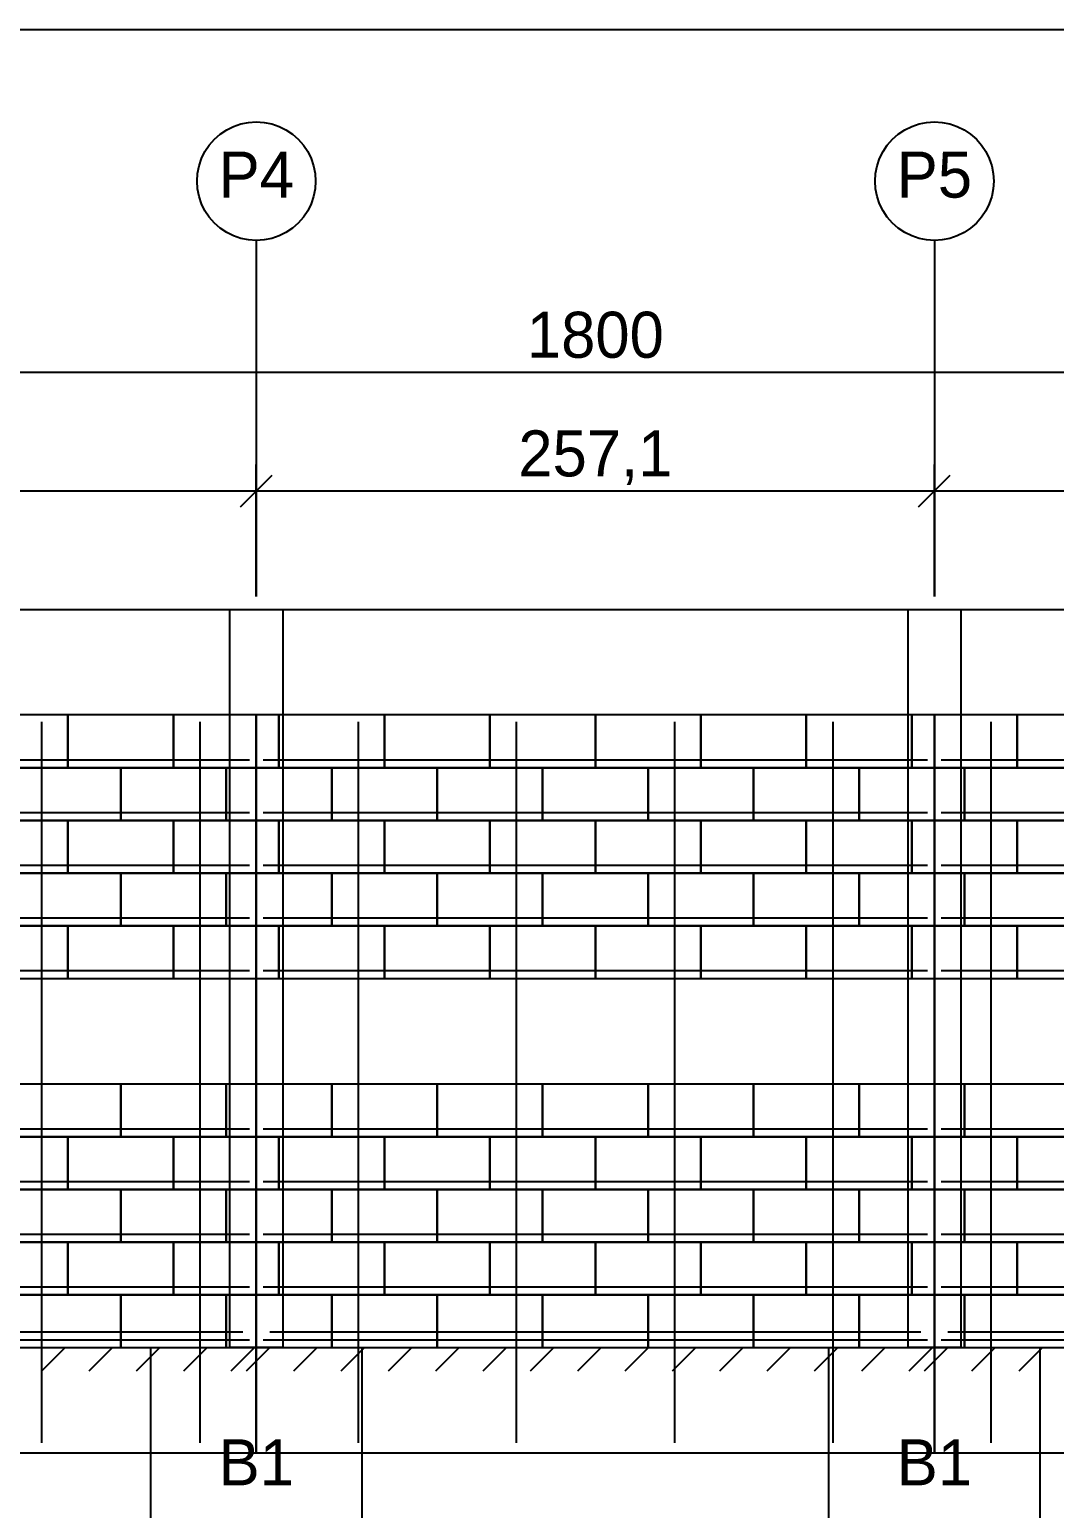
# Model space of a CAD drawing. Header units: millimetres. Extents: x 0 to 3648, y 0 to 594.
# Drawn here: x 2998.1 to 3075.8, y 367.5 to 479.7 of the extents above; entities that cross this region are included whole.
import ezdxf
from ezdxf.enums import TextEntityAlignment as Align

# ---------------------------------------------------------------- set-up
doc = ezdxf.new("R2010")
doc.units = ezdxf.units.MM
for name, color, linetype in [('ALVENARIA', 8, 'CONTINUOUS'), ('COTAS', 4, 'CONTINUOUS'), ('EIXOS', 6, 'CONTINUOUS'), ('FORMAS', 7, 'CONTINUOUS'), ('TEXTOS', 2, 'CONTINUOUS')]:
    doc.layers.add(name, color=color, linetype=linetype)

msp = doc.modelspace()

# ---------------------------------------------------------------- linework, layer by layer
at = {"layer": 'ALVENARIA'}
for p, q in [((3001.00005, 427.73883), (2993, 427.73883)), ((3001.00005, 423.73882), (3001.00005, 427.73883)), ((3009.0001, 427.73883), (3001.00005, 427.73883)), ((3001.00005, 427.73883), (3001.00005, 423.73882)), ((3009.0001, 423.73882), (3009.0001, 427.73883)), ((3015.28566, 427.73883), (3009.0001, 427.73883)), ((3009.0001, 427.73883), (3009.0001, 423.73882)), ((3015.28566, 423.73882), (3015.28566, 427.73883)), ((3017.00015, 427.73883), (3015.28566, 427.73883)), ((3015.28566, 427.73883), (3015.28566, 423.73882)), ((3017.00015, 423.73882), (3017.00015, 427.73883)), ((3024.99995, 427.73883), (3017.00015, 427.73883)), ((3017.00015, 427.73883), (3017.00015, 423.73882)), ((3024.99995, 423.73882), (3024.99995, 427.73883)), ((3033, 427.73883), (3024.99995, 427.73883)), ((3024.99995, 427.73883), (3024.99995, 423.73882)), ((3033, 423.73882), (3033, 427.73883)), ((3041.00005, 427.73883), (3033, 427.73883)), ((3033, 427.73883), (3033, 423.73882)), ((3041.00005, 423.73882), (3041.00005, 427.73883)), ((3049.0001, 427.73883), (3041.00005, 427.73883)), ((3041.00005, 427.73883), (3041.00005, 423.73882)), ((3049.0001, 423.73882), (3049.0001, 427.73883)), ((3057.00015, 427.73883), (3049.0001, 427.73883)), ((3049.0001, 427.73883), (3049.0001, 423.73882)), ((3057.00015, 423.73882), (3057.00015, 427.73883)), ((3064.99995, 427.73883), (3057.00015, 427.73883)), ((3057.00015, 427.73883), (3057.00015, 423.73882)), ((3064.99995, 423.73882), (3064.99995, 427.73883)), ((3066.71444, 427.73883), (3064.99995, 427.73883)), ((3064.99995, 427.73883), (3064.99995, 423.73882)), ((3066.71444, 423.73882), (3066.71444, 427.73883)), ((3073, 427.73883), (3066.71444, 427.73883)), ((3066.71444, 427.73883), (3066.71444, 423.73882)), ((3073, 423.73882), (3073, 427.73883)), ((3081.00005, 427.73883), (3073, 427.73883)), ((3073, 427.73883), (3073, 423.73882)), ((2993, 423.73882), (3001.00005, 423.73882)), ((3004.99995, 423.73882), (2997.00015, 423.73882)), ((3001.00005, 423.73882), (3009.0001, 423.73882)), ((3004.99995, 419.73881), (3004.99995, 423.73882)), ((3013, 423.73882), (3004.99995, 423.73882)), ((3004.99995, 423.73882), (3004.99995, 419.73881)), ((3009.0001, 423.73882), (3015.28566, 423.73882)), ((3013, 419.73881), (3013, 423.73882)), ((3015.28566, 423.73882), (3013, 423.73882)), ((3013, 423.73882), (3013, 419.73881)), ((3015.28566, 419.73881), (3015.28566, 423.73882)), ((3021.00005, 423.73882), (3015.28566, 423.73882)), ((3015.28566, 423.73882), (3015.28566, 419.73881)), ((3015.28566, 423.73882), (3017.00015, 423.73882)), ((3017.00015, 423.73882), (3024.99995, 423.73882)), ((3021.00005, 419.73881), (3021.00005, 423.73882)), ((3029.0001, 423.73882), (3021.00005, 423.73882)), ((3021.00005, 423.73882), (3021.00005, 419.73881)), ((3024.99995, 423.73882), (3033, 423.73882)), ((3029.0001, 419.73881), (3029.0001, 423.73882)), ((3037.00015, 423.73882), (3029.0001, 423.73882)), ((3029.0001, 423.73882), (3029.0001, 419.73881)), ((3033, 423.73882), (3041.00005, 423.73882)), ((3037.00015, 419.73881), (3037.00015, 423.73882)), ((3044.99995, 423.73882), (3037.00015, 423.73882)), ((3037.00015, 423.73882), (3037.00015, 419.73881)), ((3041.00005, 423.73882), (3049.0001, 423.73882)), ((3044.99995, 419.73881), (3044.99995, 423.73882)), ((3053, 423.73882), (3044.99995, 423.73882)), ((3044.99995, 423.73882), (3044.99995, 419.73881)), ((3049.0001, 423.73882), (3057.00015, 423.73882)), ((3053, 419.73881), (3053, 423.73882)), ((3061.00005, 423.73882), (3053, 423.73882)), ((3053, 423.73882), (3053, 419.73881)), ((3057.00015, 423.73882), (3064.99995, 423.73882)), ((3061.00005, 419.73881), (3061.00005, 423.73882)), ((3066.71444, 423.73882), (3061.00005, 423.73882)), ((3061.00005, 423.73882), (3061.00005, 419.73881)), ((3064.99995, 423.73882), (3066.71444, 423.73882)), ((3066.71444, 419.73881), (3066.71444, 423.73882)), ((3069.0001, 423.73882), (3066.71444, 423.73882)), ((3066.71444, 423.73882), (3066.71444, 419.73881)), ((3066.71444, 423.73882), (3073, 423.73882)), ((3069.0001, 419.73881), (3069.0001, 423.73882)), ((3077.00015, 423.73882), (3069.0001, 423.73882)), ((3069.0001, 423.73882), (3069.0001, 419.73881)), ((3073, 423.73882), (3081.00005, 423.73882)), ((3001.00005, 419.73881), (2993, 419.73881)), ((2997.00015, 419.73881), (3004.99995, 419.73881)), ((3001.00005, 415.73881), (3001.00005, 419.73881)), ((3009.0001, 419.73881), (3001.00005, 419.73881)), ((3001.00005, 419.73881), (3001.00005, 415.73881)), ((3004.99995, 419.73881), (3013, 419.73881)), ((3009.0001, 415.73881), (3009.0001, 419.73881)), ((3015.28566, 419.73881), (3009.0001, 419.73881)), ((3009.0001, 419.73881), (3009.0001, 415.73881)), ((3013, 419.73881), (3015.28566, 419.73881)), ((3015.28566, 415.73881), (3015.28566, 419.73881)), ((3017.00015, 419.73881), (3015.28566, 419.73881)), ((3015.28566, 419.73881), (3015.28566, 415.73881)), ((3015.28566, 419.73881), (3021.00005, 419.73881)), ((3017.00015, 415.73881), (3017.00015, 419.73881)), ((3024.99995, 419.73881), (3017.00015, 419.73881)), ((3017.00015, 419.73881), (3017.00015, 415.73881)), ((3021.00005, 419.73881), (3029.0001, 419.73881)), ((3024.99995, 415.73881), (3024.99995, 419.73881)), ((3033, 419.73881), (3024.99995, 419.73881)), ((3024.99995, 419.73881), (3024.99995, 415.73881)), ((3029.0001, 419.73881), (3037.00015, 419.73881)), ((3033, 415.73881), (3033, 419.73881)), ((3041.00005, 419.73881), (3033, 419.73881)), ((3033, 419.73881), (3033, 415.73881)), ((3037.00015, 419.73881), (3044.99995, 419.73881)), ((3041.00005, 415.73881), (3041.00005, 419.73881)), ((3049.0001, 419.73881), (3041.00005, 419.73881)), ((3041.00005, 419.73881), (3041.00005, 415.73881)), ((3044.99995, 419.73881), (3053, 419.73881)), ((3049.0001, 415.73881), (3049.0001, 419.73881)), ((3057.00015, 419.73881), (3049.0001, 419.73881)), ((3049.0001, 419.73881), (3049.0001, 415.73881)), ((3053, 419.73881), (3061.00005, 419.73881)), ((3057.00015, 415.73881), (3057.00015, 419.73881)), ((3064.99995, 419.73881), (3057.00015, 419.73881)), ((3057.00015, 419.73881), (3057.00015, 415.73881)), ((3061.00005, 419.73881), (3066.71444, 419.73881)), ((3064.99995, 415.73881), (3064.99995, 419.73881)), ((3066.71444, 419.73881), (3064.99995, 419.73881)), ((3064.99995, 419.73881), (3064.99995, 415.73881)), ((3066.71444, 415.73881), (3066.71444, 419.73881)), ((3073, 419.73881), (3066.71444, 419.73881)), ((3066.71444, 419.73881), (3066.71444, 415.73881)), ((3066.71444, 419.73881), (3069.0001, 419.73881)), ((3069.0001, 419.73881), (3077.00015, 419.73881)), ((3073, 415.73881), (3073, 419.73881)), ((3081.00005, 419.73881), (3073, 419.73881)), ((3073, 419.73881), (3073, 415.73881)), ((2993, 415.73881), (3001.00005, 415.73881)), ((3004.99995, 415.73881), (2997.00015, 415.73881)), ((3001.00005, 415.73881), (3009.0001, 415.73881)), ((3004.99995, 411.73882), (3004.99995, 415.73881)), ((3013, 415.73881), (3004.99995, 415.73881)), ((3004.99995, 415.73881), (3004.99995, 411.73882)), ((3009.0001, 415.73881), (3015.28566, 415.73881)), ((3013, 411.73882), (3013, 415.73881)), ((3015.28566, 415.73881), (3013, 415.73881)), ((3013, 415.73881), (3013, 411.73882)), ((3015.28566, 411.73882), (3015.28566, 415.73881)), ((3021.00005, 415.73881), (3015.28566, 415.73881)), ((3015.28566, 415.73881), (3015.28566, 411.73882)), ((3015.28566, 415.73881), (3017.00015, 415.73881)), ((3017.00015, 415.73881), (3024.99995, 415.73881)), ((3021.00005, 411.73882), (3021.00005, 415.73881)), ((3029.0001, 415.73881), (3021.00005, 415.73881)), ((3021.00005, 415.73881), (3021.00005, 411.73882)), ((3024.99995, 415.73881), (3033, 415.73881)), ((3029.0001, 411.73882), (3029.0001, 415.73881)), ((3037.00015, 415.73881), (3029.0001, 415.73881)), ((3029.0001, 415.73881), (3029.0001, 411.73882)), ((3033, 415.73881), (3041.00005, 415.73881)), ((3037.00015, 411.73882), (3037.00015, 415.73881)), ((3044.99995, 415.73881), (3037.00015, 415.73881)), ((3037.00015, 415.73881), (3037.00015, 411.73882)), ((3041.00005, 415.73881), (3049.0001, 415.73881)), ((3044.99995, 411.73882), (3044.99995, 415.73881)), ((3053, 415.73881), (3044.99995, 415.73881)), ((3044.99995, 415.73881), (3044.99995, 411.73882)), ((3049.0001, 415.73881), (3057.00015, 415.73881)), ((3053, 411.73882), (3053, 415.73881)), ((3061.00005, 415.73881), (3053, 415.73881)), ((3053, 415.73881), (3053, 411.73882)), ((3057.00015, 415.73881), (3064.99995, 415.73881)), ((3061.00005, 411.73882), (3061.00005, 415.73881)), ((3066.71444, 415.73881), (3061.00005, 415.73881)), ((3061.00005, 415.73881), (3061.00005, 411.73882)), ((3064.99995, 415.73881), (3066.71444, 415.73881)), ((3066.71444, 411.73882), (3066.71444, 415.73881)), ((3069.0001, 415.73881), (3066.71444, 415.73881)), ((3066.71444, 415.73881), (3066.71444, 411.73882)), ((3066.71444, 415.73881), (3073, 415.73881)), ((3069.0001, 411.73882), (3069.0001, 415.73881)), ((3077.00015, 415.73881), (3069.0001, 415.73881)), ((3069.0001, 415.73881), (3069.0001, 411.73882)), ((3073, 415.73881), (3081.00005, 415.73881)), ((3001.00005, 411.73882), (2993, 411.73882)), ((2997.00015, 411.73882), (3004.99995, 411.73882)), ((3001.00005, 407.73883), (3001.00005, 411.73882)), ((3009.0001, 411.73882), (3001.00005, 411.73882)), ((3001.00005, 411.73882), (3001.00005, 407.73883)), ((3004.99995, 411.73882), (3013, 411.73882)), ((3009.0001, 407.73883), (3009.0001, 411.73882)), ((3015.28566, 411.73882), (3009.0001, 411.73882)), ((3009.0001, 411.73882), (3009.0001, 407.73883)), ((3013, 411.73882), (3015.28566, 411.73882)), ((3015.28566, 407.73883), (3015.28566, 411.73882)), ((3017.00015, 411.73882), (3015.28566, 411.73882)), ((3015.28566, 411.73882), (3015.28566, 407.73883)), ((3015.28566, 411.73882), (3021.00005, 411.73882)), ((3017.00015, 407.73883), (3017.00015, 411.73882)), ((3024.99995, 411.73882), (3017.00015, 411.73882)), ((3017.00015, 411.73882), (3017.00015, 407.73883)), ((3021.00005, 411.73882), (3029.0001, 411.73882)), ((3024.99995, 407.73883), (3024.99995, 411.73882)), ((3033, 411.73882), (3024.99995, 411.73882)), ((3024.99995, 411.73882), (3024.99995, 407.73883)), ((3029.0001, 411.73882), (3037.00015, 411.73882)), ((3033, 407.73883), (3033, 411.73882)), ((3041.00005, 411.73882), (3033, 411.73882)), ((3033, 411.73882), (3033, 407.73883)), ((3037.00015, 411.73882), (3044.99995, 411.73882)), ((3041.00005, 407.73883), (3041.00005, 411.73882)), ((3049.0001, 411.73882), (3041.00005, 411.73882)), ((3041.00005, 411.73882), (3041.00005, 407.73883)), ((3044.99995, 411.73882), (3053, 411.73882)), ((3049.0001, 407.73883), (3049.0001, 411.73882)), ((3057.00015, 411.73882), (3049.0001, 411.73882)), ((3049.0001, 411.73882), (3049.0001, 407.73883)), ((3053, 411.73882), (3061.00005, 411.73882)), ((3057.00015, 407.73883), (3057.00015, 411.73882)), ((3064.99995, 411.73882), (3057.00015, 411.73882)), ((3057.00015, 411.73882), (3057.00015, 407.73883)), ((3061.00005, 411.73882), (3066.71444, 411.73882)), ((3064.99995, 407.73883), (3064.99995, 411.73882)), ((3066.71444, 411.73882), (3064.99995, 411.73882)), ((3064.99995, 411.73882), (3064.99995, 407.73883)), ((3066.71444, 407.73883), (3066.71444, 411.73882)), ((3073, 411.73882), (3066.71444, 411.73882)), ((3066.71444, 411.73882), (3066.71444, 407.73883)), ((3066.71444, 411.73882), (3069.0001, 411.73882)), ((3069.0001, 411.73882), (3077.00015, 411.73882)), ((3073, 407.73883), (3073, 411.73882)), ((3081.00005, 411.73882), (3073, 411.73882)), ((3073, 411.73882), (3073, 407.73883)), ((2993, 407.73883), (3001.00005, 407.73883)), ((3001.00005, 407.73883), (3009.0001, 407.73883)), ((3009.0001, 407.73883), (3015.28566, 407.73883)), ((3015.28566, 407.73883), (3017.00015, 407.73883)), ((3017.00015, 407.73883), (3024.99995, 407.73883)), ((3024.99995, 407.73883), (3033, 407.73883)), ((3033, 407.73883), (3041.00005, 407.73883)), ((3041.00005, 407.73883), (3049.0001, 407.73883)), ((3049.0001, 407.73883), (3057.00015, 407.73883)), ((3057.00015, 407.73883), (3064.99995, 407.73883)), ((3064.99995, 407.73883), (3066.71444, 407.73883)), ((3066.71444, 407.73883), (3073, 407.73883)), ((3073, 407.73883), (3081.00005, 407.73883)), ((3004.99995, 399.73881), (2997.00015, 399.73881)), ((3004.99995, 395.73881), (3004.99995, 399.73881)), ((3013, 399.73881), (3004.99995, 399.73881)), ((3004.99995, 399.73881), (3004.99995, 395.73881)), ((3013, 395.73881), (3013, 399.73881)), ((3015.28566, 399.73881), (3013, 399.73881)), ((3013, 399.73881), (3013, 395.73881)), ((3015.28566, 395.73881), (3015.28566, 399.73881)), ((3021.00005, 399.73881), (3015.28566, 399.73881)), ((3015.28566, 399.73881), (3015.28566, 395.73881)), ((3021.00005, 395.73881), (3021.00005, 399.73881)), ((3029.0001, 399.73881), (3021.00005, 399.73881)), ((3021.00005, 399.73881), (3021.00005, 395.73881)), ((3029.0001, 395.73881), (3029.0001, 399.73881)), ((3037.00015, 399.73881), (3029.0001, 399.73881)), ((3029.0001, 399.73881), (3029.0001, 395.73881)), ((3037.00015, 395.73881), (3037.00015, 399.73881)), ((3044.99995, 399.73881), (3037.00015, 399.73881)), ((3037.00015, 399.73881), (3037.00015, 395.73881)), ((3044.99995, 395.73881), (3044.99995, 399.73881)), ((3053, 399.73881), (3044.99995, 399.73881)), ((3044.99995, 399.73881), (3044.99995, 395.73881)), ((3053, 395.73881), (3053, 399.73881)), ((3061.00005, 399.73881), (3053, 399.73881)), ((3053, 399.73881), (3053, 395.73881)), ((3061.00005, 395.73881), (3061.00005, 399.73881)), ((3066.71444, 399.73881), (3061.00005, 399.73881)), ((3061.00005, 399.73881), (3061.00005, 395.73881)), ((3066.71444, 395.73881), (3066.71444, 399.73881)), ((3069.0001, 399.73881), (3066.71444, 399.73881)), ((3066.71444, 399.73881), (3066.71444, 395.73881)), ((3069.0001, 395.73881), (3069.0001, 399.73881)), ((3077.00015, 399.73881), (3069.0001, 399.73881)), ((3069.0001, 399.73881), (3069.0001, 395.73881)), ((3001.00005, 395.73881), (2993, 395.73881)), ((2997.00015, 395.73881), (3004.99995, 395.73881)), ((3001.00005, 391.73882), (3001.00005, 395.73881)), ((3009.0001, 395.73881), (3001.00005, 395.73881)), ((3001.00005, 395.73881), (3001.00005, 391.73882)), ((3004.99995, 395.73881), (3013, 395.73881)), ((3009.0001, 391.73882), (3009.0001, 395.73881)), ((3015.28566, 395.73881), (3009.0001, 395.73881)), ((3009.0001, 395.73881), (3009.0001, 391.73882)), ((3013, 395.73881), (3015.28566, 395.73881)), ((3015.28566, 391.73882), (3015.28566, 395.73881)), ((3017.00015, 395.73881), (3015.28566, 395.73881)), ((3015.28566, 395.73881), (3015.28566, 391.73882)), ((3015.28566, 395.73881), (3021.00005, 395.73881)), ((3017.00015, 391.73882), (3017.00015, 395.73881)), ((3024.99995, 395.73881), (3017.00015, 395.73881)), ((3017.00015, 395.73881), (3017.00015, 391.73882)), ((3021.00005, 395.73881), (3029.0001, 395.73881)), ((3024.99995, 391.73882), (3024.99995, 395.73881)), ((3033, 395.73881), (3024.99995, 395.73881)), ((3024.99995, 395.73881), (3024.99995, 391.73882)), ((3029.0001, 395.73881), (3037.00015, 395.73881)), ((3033, 391.73882), (3033, 395.73881)), ((3041.00005, 395.73881), (3033, 395.73881)), ((3033, 395.73881), (3033, 391.73882)), ((3037.00015, 395.73881), (3044.99995, 395.73881)), ((3041.00005, 391.73882), (3041.00005, 395.73881)), ((3049.0001, 395.73881), (3041.00005, 395.73881)), ((3041.00005, 395.73881), (3041.00005, 391.73882)), ((3044.99995, 395.73881), (3053, 395.73881)), ((3049.0001, 391.73882), (3049.0001, 395.73881)), ((3057.00015, 395.73881), (3049.0001, 395.73881)), ((3049.0001, 395.73881), (3049.0001, 391.73882)), ((3053, 395.73881), (3061.00005, 395.73881)), ((3057.00015, 391.73882), (3057.00015, 395.73881)), ((3064.99995, 395.73881), (3057.00015, 395.73881)), ((3057.00015, 395.73881), (3057.00015, 391.73882)), ((3061.00005, 395.73881), (3066.71444, 395.73881)), ((3064.99995, 391.73882), (3064.99995, 395.73881)), ((3066.71444, 395.73881), (3064.99995, 395.73881)), ((3064.99995, 395.73881), (3064.99995, 391.73882)), ((3066.71444, 391.73882), (3066.71444, 395.73881)), ((3073, 395.73881), (3066.71444, 395.73881)), ((3066.71444, 395.73881), (3066.71444, 391.73882)), ((3066.71444, 395.73881), (3069.0001, 395.73881)), ((3069.0001, 395.73881), (3077.00015, 395.73881)), ((3073, 391.73882), (3073, 395.73881)), ((3081.00005, 395.73881), (3073, 395.73881)), ((3073, 395.73881), (3073, 391.73882)), ((2993, 391.73882), (3001.00005, 391.73882)), ((3004.99995, 391.73882), (2997.00015, 391.73882)), ((3001.00005, 391.73882), (3009.0001, 391.73882)), ((3004.99995, 387.73883), (3004.99995, 391.73882)), ((3013, 391.73882), (3004.99995, 391.73882)), ((3004.99995, 391.73882), (3004.99995, 387.73883)), ((3009.0001, 391.73882), (3015.28566, 391.73882)), ((3013, 387.73883), (3013, 391.73882)), ((3015.28566, 391.73882), (3013, 391.73882)), ((3013, 391.73882), (3013, 387.73883)), ((3015.28566, 387.73883), (3015.28566, 391.73882)), ((3021.00005, 391.73882), (3015.28566, 391.73882)), ((3015.28566, 391.73882), (3015.28566, 387.73883)), ((3015.28566, 391.73882), (3017.00015, 391.73882)), ((3017.00015, 391.73882), (3024.99995, 391.73882)), ((3021.00005, 387.73883), (3021.00005, 391.73882)), ((3029.0001, 391.73882), (3021.00005, 391.73882)), ((3021.00005, 391.73882), (3021.00005, 387.73883)), ((3024.99995, 391.73882), (3033, 391.73882)), ((3029.0001, 387.73883), (3029.0001, 391.73882)), ((3037.00015, 391.73882), (3029.0001, 391.73882)), ((3029.0001, 391.73882), (3029.0001, 387.73883)), ((3033, 391.73882), (3041.00005, 391.73882)), ((3037.00015, 387.73883), (3037.00015, 391.73882)), ((3044.99995, 391.73882), (3037.00015, 391.73882)), ((3037.00015, 391.73882), (3037.00015, 387.73883)), ((3041.00005, 391.73882), (3049.0001, 391.73882)), ((3044.99995, 387.73883), (3044.99995, 391.73882)), ((3053, 391.73882), (3044.99995, 391.73882)), ((3044.99995, 391.73882), (3044.99995, 387.73883)), ((3049.0001, 391.73882), (3057.00015, 391.73882)), ((3053, 387.73883), (3053, 391.73882)), ((3061.00005, 391.73882), (3053, 391.73882)), ((3053, 391.73882), (3053, 387.73883)), ((3057.00015, 391.73882), (3064.99995, 391.73882)), ((3061.00005, 387.73883), (3061.00005, 391.73882)), ((3066.71444, 391.73882), (3061.00005, 391.73882)), ((3061.00005, 391.73882), (3061.00005, 387.73883)), ((3064.99995, 391.73882), (3066.71444, 391.73882)), ((3066.71444, 387.73883), (3066.71444, 391.73882)), ((3069.0001, 391.73882), (3066.71444, 391.73882)), ((3066.71444, 391.73882), (3066.71444, 387.73883)), ((3066.71444, 391.73882), (3073, 391.73882)), ((3069.0001, 387.73883), (3069.0001, 391.73882)), ((3077.00015, 391.73882), (3069.0001, 391.73882)), ((3069.0001, 391.73882), (3069.0001, 387.73883)), ((3073, 391.73882), (3081.00005, 391.73882)), ((3001.00005, 387.73883), (2993, 387.73883)), ((2997.00015, 387.73883), (3004.99995, 387.73883)), ((3001.00005, 383.73883), (3001.00005, 387.73883)), ((3009.0001, 387.73883), (3001.00005, 387.73883)), ((3001.00005, 387.73883), (3001.00005, 383.73883)), ((3004.99995, 387.73883), (3013, 387.73883)), ((3009.0001, 383.73883), (3009.0001, 387.73883)), ((3015.28566, 387.73883), (3009.0001, 387.73883)), ((3009.0001, 387.73883), (3009.0001, 383.73883)), ((3013, 387.73883), (3015.28566, 387.73883)), ((3015.28566, 383.73883), (3015.28566, 387.73883)), ((3017.00015, 387.73883), (3015.28566, 387.73883)), ((3015.28566, 387.73883), (3015.28566, 383.73883)), ((3015.28566, 387.73883), (3021.00005, 387.73883)), ((3017.00015, 383.73883), (3017.00015, 387.73883)), ((3024.99995, 387.73883), (3017.00015, 387.73883)), ((3017.00015, 387.73883), (3017.00015, 383.73883)), ((3021.00005, 387.73883), (3029.0001, 387.73883)), ((3024.99995, 383.73883), (3024.99995, 387.73883)), ((3033, 387.73883), (3024.99995, 387.73883)), ((3024.99995, 387.73883), (3024.99995, 383.73883)), ((3029.0001, 387.73883), (3037.00015, 387.73883)), ((3033, 383.73883), (3033, 387.73883)), ((3041.00005, 387.73883), (3033, 387.73883)), ((3033, 387.73883), (3033, 383.73883)), ((3037.00015, 387.73883), (3044.99995, 387.73883)), ((3041.00005, 383.73883), (3041.00005, 387.73883)), ((3049.0001, 387.73883), (3041.00005, 387.73883)), ((3041.00005, 387.73883), (3041.00005, 383.73883)), ((3044.99995, 387.73883), (3053, 387.73883)), ((3049.0001, 383.73883), (3049.0001, 387.73883)), ((3057.00015, 387.73883), (3049.0001, 387.73883)), ((3049.0001, 387.73883), (3049.0001, 383.73883)), ((3053, 387.73883), (3061.00005, 387.73883)), ((3057.00015, 383.73883), (3057.00015, 387.73883)), ((3064.99995, 387.73883), (3057.00015, 387.73883)), ((3057.00015, 387.73883), (3057.00015, 383.73883)), ((3061.00005, 387.73883), (3066.71444, 387.73883)), ((3064.99995, 383.73883), (3064.99995, 387.73883)), ((3066.71444, 387.73883), (3064.99995, 387.73883)), ((3064.99995, 387.73883), (3064.99995, 383.73883)), ((3066.71444, 383.73883), (3066.71444, 387.73883)), ((3073, 387.73883), (3066.71444, 387.73883)), ((3066.71444, 387.73883), (3066.71444, 383.73883)), ((3066.71444, 387.73883), (3069.0001, 387.73883)), ((3069.0001, 387.73883), (3077.00015, 387.73883)), ((3073, 383.73883), (3073, 387.73883)), ((3081.00005, 387.73883), (3073, 387.73883)), ((3073, 387.73883), (3073, 383.73883)), ((2993, 383.73883), (3001.00005, 383.73883)), ((3004.99995, 383.73883), (2997.00015, 383.73883)), ((3001.00005, 383.73883), (3009.0001, 383.73883)), ((3004.99995, 379.73881), (3004.99995, 383.73883)), ((3013, 383.73883), (3004.99995, 383.73883)), ((3004.99995, 383.73883), (3004.99995, 379.73881)), ((3009.0001, 383.73883), (3015.28566, 383.73883)), ((3013, 379.73881), (3013, 383.73883)), ((3015.28566, 383.73883), (3013, 383.73883)), ((3013, 383.73883), (3013, 379.73881)), ((3015.28566, 379.73881), (3015.28566, 383.73883)), ((3021.00005, 383.73883), (3015.28566, 383.73883)), ((3015.28566, 383.73883), (3015.28566, 379.73881)), ((3015.28566, 383.73883), (3017.00015, 383.73883)), ((3017.00015, 383.73883), (3024.99995, 383.73883)), ((3021.00005, 379.73881), (3021.00005, 383.73883)), ((3029.0001, 383.73883), (3021.00005, 383.73883)), ((3021.00005, 383.73883), (3021.00005, 379.73881)), ((3024.99995, 383.73883), (3033, 383.73883)), ((3029.0001, 379.73881), (3029.0001, 383.73883)), ((3037.00015, 383.73883), (3029.0001, 383.73883)), ((3029.0001, 383.73883), (3029.0001, 379.73881)), ((3033, 383.73883), (3041.00005, 383.73883)), ((3037.00015, 379.73881), (3037.00015, 383.73883)), ((3044.99995, 383.73883), (3037.00015, 383.73883)), ((3037.00015, 383.73883), (3037.00015, 379.73881)), ((3041.00005, 383.73883), (3049.0001, 383.73883)), ((3044.99995, 379.73881), (3044.99995, 383.73883)), ((3053, 383.73883), (3044.99995, 383.73883)), ((3044.99995, 383.73883), (3044.99995, 379.73881)), ((3049.0001, 383.73883), (3057.00015, 383.73883)), ((3053, 379.73881), (3053, 383.73883)), ((3061.00005, 383.73883), (3053, 383.73883)), ((3053, 383.73883), (3053, 379.73881)), ((3057.00015, 383.73883), (3064.99995, 383.73883)), ((3061.00005, 379.73881), (3061.00005, 383.73883)), ((3066.71444, 383.73883), (3061.00005, 383.73883)), ((3061.00005, 383.73883), (3061.00005, 379.73881)), ((3064.99995, 383.73883), (3066.71444, 383.73883)), ((3066.71444, 379.73881), (3066.71444, 383.73883)), ((3069.0001, 383.73883), (3066.71444, 383.73883)), ((3066.71444, 383.73883), (3066.71444, 379.73881)), ((3066.71444, 383.73883), (3073, 383.73883)), ((3069.0001, 379.73881), (3069.0001, 383.73883)), ((3077.00015, 383.73883), (3069.0001, 383.73883)), ((3069.0001, 383.73883), (3069.0001, 379.73881)), ((3073, 383.73883), (3081.00005, 383.73883)), ((2997.00015, 379.73881), (3004.99995, 379.73881)), ((3004.99995, 379.73881), (3013, 379.73881)), ((3013, 379.73881), (3015.28566, 379.73881)), ((3015.28566, 379.73881), (3021.00005, 379.73881)), ((3021.00005, 379.73881), (3029.0001, 379.73881)), ((3029.0001, 379.73881), (3037.00015, 379.73881)), ((3037.00015, 379.73881), (3044.99995, 379.73881)), ((3044.99995, 379.73881), (3053, 379.73881)), ((3053, 379.73881), (3061.00005, 379.73881)), ((3061.00005, 379.73881), (3066.71444, 379.73881)), ((3066.71444, 379.73881), (3069.0001, 379.73881)), ((3069.0001, 379.73881), (3077.00015, 379.73881))]:
    msp.add_line(p, q, dxfattribs=at)
at = {"layer": 'COTAS'}
for p, q in [((2859.50015, 453.73882), (3222.49995, 453.73882)), ((3015.28566, 436.73882), (3015.28566, 446.73882)), ((3015.28566, 436.73882), (3015.28566, 446.73882)), ((3066.71444, 436.73882), (3066.71444, 446.73882)), ((3066.71444, 436.73882), (3066.71444, 446.73882)), ((3014.08574, 443.53882), (3016.48583, 445.93882)), ((3014.08574, 443.53882), (3016.48583, 445.93882)), ((3065.51427, 443.53882), (3067.91436, 445.93882)), ((3065.51427, 443.53882), (3067.91436, 445.93882)), ((2962.35722, 444.73881), (3016.78581, 444.73881)), ((3013.78576, 444.73881), (3068.21434, 444.73881)), ((3065.21429, 444.73881), (3119.64288, 444.73881))]:
    msp.add_line(p, q, dxfattribs=at)
at = {"layer": 'EIXOS'}
for p, q in [((3013.03581, 472.13593), (3013.56365, 472.39628)), ((3013.56365, 472.39628), (3014.12104, 472.58549)), ((3014.12104, 472.58549), (3014.69847, 472.70032)), ((3014.69847, 472.70032), (3015.28566, 472.73882)), ((3015.28566, 472.73882), (3015.8731, 472.70032)), ((3015.8731, 472.70032), (3016.45052, 472.58549)), ((3016.45052, 472.58549), (3017.00791, 472.39628)), ((3017.00791, 472.39628), (3017.53576, 472.13593)), ((3064.46434, 472.13593), (3064.99219, 472.39628)), ((3064.99219, 472.39628), (3065.54958, 472.58549)), ((3065.54958, 472.58549), (3066.127, 472.70032)), ((3066.127, 472.70032), (3066.71444, 472.73882)), ((3066.71444, 472.73882), (3067.30163, 472.70032)), ((3067.30163, 472.70032), (3067.87906, 472.58549)), ((3067.87906, 472.58549), (3068.43645, 472.39628)), ((3068.43645, 472.39628), (3068.96429, 472.13593)), ((3011.7157, 470.97824), (3012.10382, 471.4208)), ((3012.10382, 471.4208), (3012.54627, 471.80891)), ((3012.54627, 471.80891), (3013.03581, 472.13593)), ((3017.53576, 472.13593), (3018.02529, 471.80891)), ((3018.02529, 471.80891), (3018.46775, 471.4208)), ((3018.46775, 471.4208), (3018.85587, 470.97824)), ((3063.14423, 470.97824), (3063.53235, 471.4208)), ((3063.53235, 471.4208), (3063.97481, 471.80891)), ((3063.97481, 471.80891), (3064.46434, 472.13593)), ((3068.96429, 472.13593), (3069.45383, 471.80891)), ((3069.45383, 471.80891), (3069.89628, 471.4208)), ((3069.89628, 471.4208), (3070.28441, 470.97824)), ((3011.12826, 469.9609), (3011.38867, 470.48882)), ((3011.38867, 470.48882), (3011.7157, 470.97824)), ((3018.85587, 470.97824), (3019.18289, 470.48882)), ((3019.18289, 470.48882), (3019.44331, 469.9609)), ((3062.55679, 469.9609), (3062.81721, 470.48882)), ((3062.81721, 470.48882), (3063.14423, 470.97824)), ((3070.28441, 470.97824), (3070.61143, 470.48882)), ((3070.61143, 470.48882), (3070.87184, 469.9609)), ((3010.82427, 468.82619), (3010.9392, 469.4035)), ((3010.9392, 469.4035), (3011.12826, 469.9609)), ((3019.44331, 469.9609), (3019.63236, 469.4035)), ((3019.63236, 469.4035), (3019.7473, 468.82619)), ((3062.2528, 468.82619), (3062.36774, 469.4035)), ((3062.36774, 469.4035), (3062.55679, 469.9609)), ((3070.87184, 469.9609), (3071.0609, 469.4035)), ((3071.0609, 469.4035), (3071.17583, 468.82619)), ((3010.78571, 468.23881), (3010.82427, 468.82619)), ((3010.82427, 467.65145), (3010.78571, 468.23881)), ((3019.7473, 468.82619), (3019.78586, 468.23881)), ((3019.78586, 468.23881), (3019.7473, 467.65145)), ((3062.21424, 468.23881), (3062.2528, 468.82619)), ((3062.2528, 467.65145), (3062.21424, 468.23881)), ((3071.17583, 468.82619), (3071.21439, 468.23881)), ((3071.21439, 468.23881), (3071.17583, 467.65145)), ((3010.9392, 467.07414), (3010.82427, 467.65145)), ((3011.12826, 466.51675), (3010.9392, 467.07414)), ((3019.63236, 467.07414), (3019.44331, 466.51675)), ((3019.7473, 467.65145), (3019.63236, 467.07414)), ((3062.36774, 467.07414), (3062.2528, 467.65145)), ((3062.55679, 466.51675), (3062.36774, 467.07414)), ((3071.0609, 467.07414), (3070.87184, 466.51675)), ((3071.17583, 467.65145), (3071.0609, 467.07414)), ((3011.38867, 465.98882), (3011.12826, 466.51675)), ((3011.7157, 465.49939), (3011.38867, 465.98882)), ((3019.18289, 465.98882), (3018.85587, 465.49939)), ((3019.44331, 466.51675), (3019.18289, 465.98882)), ((3062.81721, 465.98882), (3062.55679, 466.51675)), ((3063.14423, 465.49939), (3062.81721, 465.98882)), ((3070.61143, 465.98882), (3070.28441, 465.49939)), ((3070.87184, 466.51675), (3070.61143, 465.98882)), ((3012.10382, 465.05684), (3011.7157, 465.49939)), ((3012.54627, 464.66873), (3012.10382, 465.05684)), ((3013.03581, 464.3417), (3012.54627, 464.66873)), ((3018.02529, 464.66873), (3017.53576, 464.3417)), ((3018.46775, 465.05684), (3018.02529, 464.66873)), ((3018.85587, 465.49939), (3018.46775, 465.05684)), ((3063.53235, 465.05684), (3063.14423, 465.49939)), ((3063.97481, 464.66873), (3063.53235, 465.05684)), ((3064.46434, 464.3417), (3063.97481, 464.66873)), ((3069.45383, 464.66873), (3068.96429, 464.3417)), ((3069.89628, 465.05684), (3069.45383, 464.66873)), ((3070.28441, 465.49939), (3069.89628, 465.05684)), ((3013.56365, 464.08136), (3013.03581, 464.3417)), ((3014.12104, 463.89216), (3013.56365, 464.08136)), ((3014.69847, 463.77732), (3014.12104, 463.89216)), ((3015.28566, 463.73882), (3014.69847, 463.77732)), ((3015.8731, 463.77732), (3015.28566, 463.73882)), ((3015.28566, 463.73882), (3015.28566, 436.73882)), ((3016.45052, 463.89216), (3015.8731, 463.77732)), ((3017.00791, 464.08136), (3016.45052, 463.89216)), ((3017.53576, 464.3417), (3017.00791, 464.08136)), ((3064.99219, 464.08136), (3064.46434, 464.3417)), ((3065.54958, 463.89216), (3064.99219, 464.08136)), ((3066.127, 463.77732), (3065.54958, 463.89216)), ((3066.71444, 463.73882), (3066.127, 463.77732)), ((3067.30163, 463.77732), (3066.71444, 463.73882)), ((3066.71444, 463.73882), (3066.71444, 436.73882)), ((3067.87906, 463.89216), (3067.30163, 463.77732)), ((3068.43645, 464.08136), (3067.87906, 463.89216)), ((3068.96429, 464.3417), (3068.43645, 464.08136)), ((2999.0001, 427.22601), (2999.0001, 372.50805)), ((3011.00005, 427.22601), (3011.00005, 372.50805)), ((3023, 427.22601), (3023, 372.50805)), ((3034.99995, 427.22601), (3034.99995, 372.50805)), ((3047.00015, 427.22601), (3047.00015, 372.50805)), ((3059.0001, 427.22601), (3059.0001, 372.50805)), ((3071.00005, 427.22601), (3071.00005, 372.50805)), ((2964.36994, 424.33882), (3014.77284, 424.33882)), ((3015.79848, 424.33882), (3066.20162, 424.33882)), ((3067.22726, 424.33882), (3117.63016, 424.33882)), ((2858.94877, 423.73882), (3223.05133, 423.73882)), ((2964.36994, 420.33883), (3014.77284, 420.33883)), ((3015.79848, 420.33883), (3066.20162, 420.33883)), ((3067.22726, 420.33883), (3117.63016, 420.33883)), ((2964.36994, 416.33882), (3014.77284, 416.33882)), ((3015.79848, 416.33882), (3066.20162, 416.33882)), ((3067.22726, 416.33882), (3117.63016, 416.33882)), ((2964.36994, 412.33881), (3014.77284, 412.33881)), ((3015.79848, 412.33881), (3066.20162, 412.33881)), ((3067.22726, 412.33881), (3117.63016, 412.33881)), ((2964.36994, 408.33882), (3014.77284, 408.33882)), ((3015.79848, 408.33882), (3066.20162, 408.33882)), ((3067.22726, 408.33882), (3117.63016, 408.33882)), ((2964.36994, 396.33882), (3014.77284, 396.33882)), ((3015.79848, 396.33882), (3066.20162, 396.33882)), ((3067.22726, 396.33882), (3117.63016, 396.33882)), ((2964.36994, 392.33881), (3014.77284, 392.33881)), ((3015.79848, 392.33881), (3066.20162, 392.33881)), ((3067.22726, 392.33881), (3117.63016, 392.33881)), ((2964.36994, 388.33882), (3014.77284, 388.33882)), ((3015.79848, 388.33882), (3066.20162, 388.33882)), ((3067.22726, 388.33882), (3117.63016, 388.33882)), ((2964.36994, 384.33882), (3014.77284, 384.33882)), ((3015.79848, 384.33882), (3066.20162, 384.33882)), ((3067.22726, 384.33882), (3117.63016, 384.33882)), ((2964.88276, 380.93882), (3014.26002, 380.93882)), ((3016.3113, 380.93882), (3065.6888, 380.93882)), ((3067.74008, 380.93882), (3117.11734, 380.93882)), ((2964.36994, 380.33883), (3014.77284, 380.33883)), ((3015.79848, 380.33883), (3066.20162, 380.33883)), ((3067.22726, 380.33883), (3117.63016, 380.33883))]:
    msp.add_line(p, q, dxfattribs=at)
at = {"layer": 'FORMAS'}
for p, q in [((2863.05133, 479.73882), (3218.94877, 479.73882)), ((2963.85712, 435.73881), (3015.28566, 435.73881)), ((3013.28571, 435.73881), (3017.28586, 435.73881)), ((3013.28571, 379.73881), (3013.28571, 435.73881)), ((3015.28566, 435.73881), (3066.71444, 435.73881)), ((3017.28586, 435.73881), (3017.28586, 379.73881)), ((3064.71424, 435.73881), (3068.71439, 435.73881)), ((3064.71424, 379.73881), (3064.71424, 435.73881)), ((3066.71444, 435.73881), (3118.14298, 435.73881)), ((3068.71439, 435.73881), (3068.71439, 379.73881)), ((3015.28566, 427.73883), (2963.85712, 427.73883)), ((3015.28566, 427.73883), (2963.85712, 427.73883)), ((3015.28566, 379.73881), (3015.28566, 427.73883)), ((3066.71444, 427.73883), (3015.28566, 427.73883)), ((3015.28566, 427.73883), (3015.28566, 379.73881)), ((3066.71444, 427.73883), (3015.28566, 427.73883)), ((3066.71444, 379.73881), (3066.71444, 427.73883)), ((3118.14298, 427.73883), (3066.71444, 427.73883)), ((3066.71444, 427.73883), (3066.71444, 379.73881)), ((3118.14298, 427.73883), (3066.71444, 427.73883)), ((2963.85712, 407.73883), (3015.28566, 407.73883)), ((3015.28566, 407.73883), (3015.28566, 399.73881)), ((3015.28566, 407.73883), (3066.71444, 407.73883)), ((3015.28566, 399.73881), (3015.28566, 407.73883)), ((3066.71444, 407.73883), (3066.71444, 399.73881)), ((3066.71444, 407.73883), (3118.14298, 407.73883)), ((3066.71444, 399.73881), (3066.71444, 407.73883)), ((3015.28566, 399.73881), (2963.85712, 399.73881)), ((3066.71444, 399.73881), (3015.28566, 399.73881)), ((3118.14298, 399.73881), (3066.71444, 399.73881)), ((2963.85712, 379.73881), (3015.28566, 379.73881)), ((2963.85712, 379.73881), (3015.28566, 379.73881)), ((3000.7802, 379.73881), (2998.98533, 377.94394)), ((3004.36994, 379.73881), (3002.57507, 377.94394)), ((3007.95969, 379.73881), (3006.16481, 377.94394)), ((3011.54943, 379.73881), (3009.75456, 377.94394)), ((3017.28586, 379.73881), (3013.28571, 379.73881)), ((3015.13917, 379.73881), (3013.3443, 377.94394)), ((3016.3113, 379.73881), (3014.51643, 377.94394)), ((3015.28566, 379.73881), (3066.71444, 379.73881)), ((3015.28566, 379.73881), (3066.71444, 379.73881)), ((3019.90104, 379.73881), (3018.10617, 377.94394)), ((3023.49079, 379.73881), (3021.69591, 377.94394)), ((3027.08053, 379.73881), (3025.28566, 377.94394)), ((3030.67027, 379.73881), (3028.8754, 377.94394)), ((3034.26002, 379.73881), (3032.46514, 377.94394)), ((3037.84976, 379.73881), (3036.05489, 377.94394)), ((3041.4395, 379.73881), (3039.64463, 377.94394)), ((3045.02925, 379.73881), (3043.23438, 377.94394)), ((3048.61899, 379.73881), (3046.82412, 377.94394)), ((3052.20873, 379.73881), (3050.41386, 377.94394)), ((3055.79848, 379.73881), (3054.00361, 377.94394)), ((3059.38822, 379.73881), (3057.59335, 377.94394)), ((3062.97796, 379.73881), (3061.18309, 377.94394)), ((3068.71439, 379.73881), (3064.71424, 379.73881)), ((3066.56771, 379.73881), (3064.77284, 377.94394)), ((3067.74008, 379.73881), (3065.94521, 377.94394)), ((3066.71444, 379.73881), (3118.14298, 379.73881)), ((3066.71444, 379.73881), (3118.14298, 379.73881)), ((3071.32983, 379.73881), (3069.53496, 377.94394)), ((3074.91957, 379.73881), (3073.1247, 377.94394))]:
    msp.add_line(p, q, dxfattribs=at)
at = {"layer": 'TEXTOS'}
for p, q in [((2963.85712, 379.73881), (3015.28566, 379.73881)), ((3007.28586, 379.73881), (3023.28571, 379.73881)), ((3007.28586, 363.73883), (3007.28586, 379.73881)), ((3015.28566, 379.73881), (3015.28566, 371.73882)), ((3015.28566, 379.73881), (3066.71444, 379.73881)), ((3015.28566, 371.73882), (3015.28566, 379.73881)), ((3023.28571, 379.73881), (3023.28571, 363.73883)), ((3058.71439, 379.73881), (3074.71424, 379.73881)), ((3058.71439, 363.73883), (3058.71439, 379.73881)), ((3066.71444, 379.73881), (3066.71444, 371.73882)), ((3066.71444, 379.73881), (3118.14298, 379.73881)), ((3066.71444, 371.73882), (3066.71444, 379.73881)), ((3074.71424, 379.73881), (3074.71424, 363.73883)), ((3015.28566, 371.73882), (2963.85712, 371.73882)), ((3066.71444, 371.73882), (3015.28566, 371.73882)), ((3118.14298, 371.73882), (3066.71444, 371.73882))]:
    msp.add_line(p, q, dxfattribs=at)

# ---------------------------------------------------------------- texts
at = {"layer": 'COTAS'}
for s, p in [('1800', (3041.00005, 454.83881)), ('257,1', (3041.00005, 445.83882))]:
    msp.add_text(s, height=3.49162, dxfattribs=at).set_placement(p, align=Align.CENTER)
at = {"layer": 'TEXTOS'}
for s, height, p in [('P4', 3.49162, (3015.28566, 466.98881)), ('P5', 3.49162, (3066.71444, 466.98881)), ('B1', 3.49231, (3015.28566, 369.28881)), ('B1', 3.49231, (3066.71444, 369.28881))]:
    msp.add_text(s, height=height, dxfattribs=at).set_placement(p, align=Align.CENTER)

doc.saveas('drawing.dxf')
